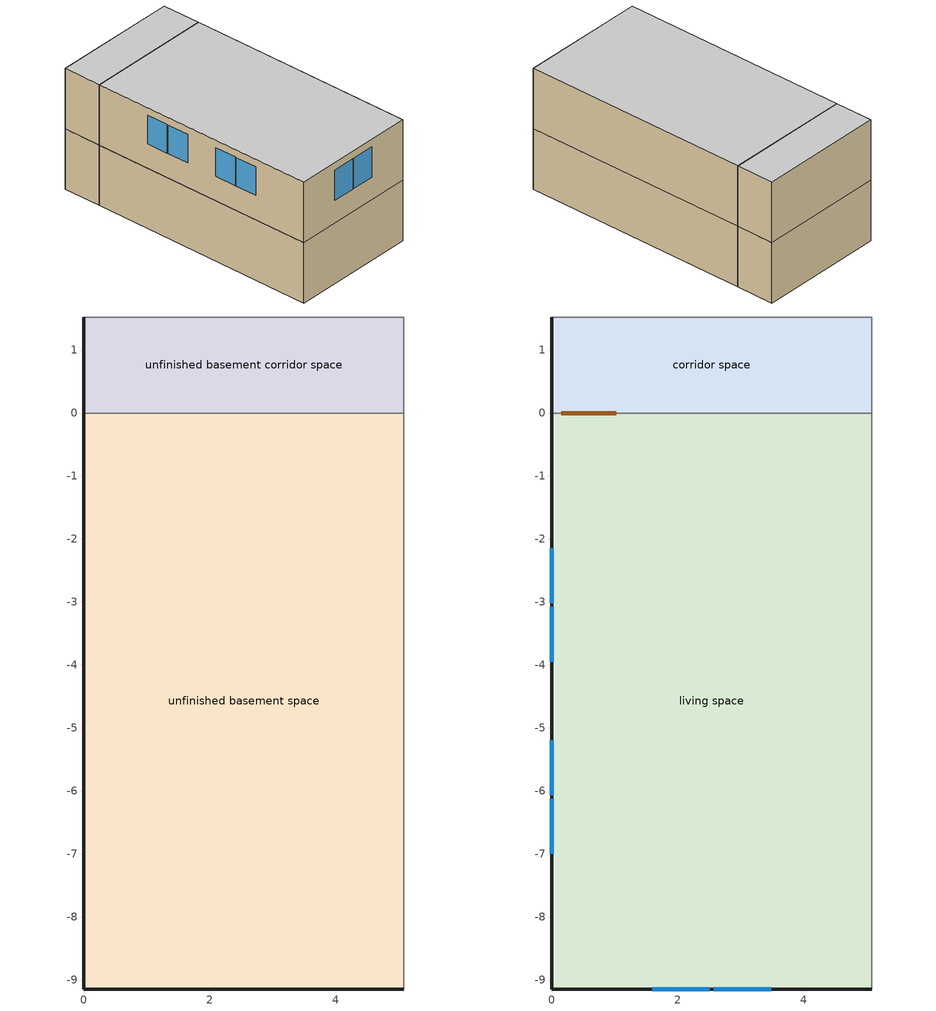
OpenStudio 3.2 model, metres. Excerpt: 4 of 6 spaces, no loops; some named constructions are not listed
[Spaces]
unfinished basement corridor space
 floor foundation (FloorFndGrndUnfinB): 0,0 0,1.52 5.08,1.52 5.08,0 z-2.44
 wall foundation (WallFndGrndUnfinB): 0,1.52 0,0 z-2.44:0
 wall adiabatic (WallFndGrndUnfinB): 5.08,0 5.08,1.52 0,1.52 z-2.44:0
 wall to unfinished basement space (WallIntUnfinUninsUnfin Reversed): 0,0 5.08,0 z-2.44:0
unfinished basement space
 floor foundation (FloorFndGrndUnfinB 1): 0,-9.14 0,0 5.08,0 5.08,-9.14 z-2.44
 wall foundation (WallFndGrndUnfinB 1): 0,0 0,-9.14 5.08,-9.14 z-2.44:0
 wall adiabatic (WallFndGrndUnfinB 1): 5.08,-9.14 5.08,0 z-2.44:0
living space
 floor to unfinished basement space (FloorUnfinBInsFin Reversed): 0,-9.14 0,0 5.08,0 5.08,-9.14 z0
 wall outside (WallExtInsFin): 0,0 0,-9.14 5.08,-9.14 z0:2.44
 wall adiabatic (WallIntFinUninsFin): 5.08,-9.14 5.08,0 0,0 z0:2.44
 window (WindowConstruction): 1.6,-9.14 2.51,-9.14 / 2.57,-9.14 3.48,-9.14 z0.91:2.13; 0,-2.15 0,-3.02 / 0,-3.08 0,-3.95 / 0,-5.2 0,-6.07 / 0,-6.13 0,-6.99 z0.98:2.13
 ceiling adiabatic (SurfaceTypeRoofAdiabatic): 5.08,-9.14 5.08,0 0,0 0,-9.14 z2.44
corridor space
 floor to unfinished basement corridor space (FloorUnfinUninsUnfin): 0,0 0,1.52 5.08,1.52 5.08,0 z0
 wall outside (WallExtUninsUnfin): 0,1.52 0,0 z0:2.44
 wall adiabatic (WallIntUnfinUninsUnfin): 0,0 5.08,0 5.08,1.52 0,1.52 z0:2.44
 door inside (UninsDoor): 0.15,0 1.02,0 z0:2.13
 ceiling adiabatic (SurfaceTypeRoofAdiabatic): 5.08,0 5.08,1.52 0,1.52 0,0 z2.44
[Material] Roughness=Rough
Name | Thickness {m} | Conductivity {W/m-K} | Density {kg/m3} | Specific Heat {J/kg-K} | Thermal Absorptance | Solar Absorptance | Visible Absorptance
Plywood 0.75 in. | 0.01905 | 0.115458 | 512.64 | 1214.23 | 0.82 | 0.3 | 0.3
Wood Floor | 0.015875 | 0.115458 | 544.68 | 1214.23
Floor Covering | 0.0127 | 0.0433444 | 54.468 | 1339.84 | 0.9 | 0.9
FloorIns | 0.23495 | 2.59817 | 67.691 | 1210.98 | 0.82 | 0.3 | 0.3
FloorFinStudAndAirFloor 1 | 0.1397 | 0.606274 | 67.691 | 1210.98 | 0.82 | 0.3 | 0.3
[Construction]
FloorUnfinBInsFin: FloorIns, Plywood 0.75 in., Wood Floor, Floor Covering
FloorUnfinUninsUnfin Reversed: Plywood 0.75 in., FloorFinStudAndAirFloor 1
[Schedule:Ruleset]
Name | Default Day Schedule | Summer Design Day Schedule | Winter Design Day Schedule
res nv_1 temp schedule | Schedule Day 16
res nv_1 avail schedule | Schedule Day 17
res mv_1 range exhaust schedule | Schedule Day 20 | res mv_1 range exhaust schedule summer design | res mv_1 range exhaust schedule winter design
res mv_1 bath exhaust schedule | Schedule Day 21 | res mv_1 bath exhaust schedule summer design | res mv_1 bath exhaust schedule winter design
[Schedule:Day]
Schedule Day 16; Schedule Day 17; Schedule Day 20; res mv_1 range exhaust schedule winter design; Schedule Day 21; res mv_1 bath exhaust schedule winter design: 24, 0, 0
res nv_1 temp schedule allday1; res nv_1 temp schedule allday2; res nv_1 temp schedule allday3; res nv_1 temp schedule allday4; res nv_1 temp schedule allday11; res nv_1 temp schedule allday12: 24, 0, 23.8889
res nv_1 temp schedule allday5; res nv_1 temp schedule allday6; res nv_1 temp schedule allday7; res nv_1 temp schedule allday8; res nv_1 temp schedule allday9; res nv_1 temp schedule allday10: 24, 0, 22.2222
res nv_1 availability schedule allday1 on; res nv_1 availability schedule allday1 on 1; res nv_1 availability schedule allday1 on 2; res nv_1 availability schedule allday1 on 3; res nv_1 availability schedule allday1 on 4; res nv_1 availability schedule allday1 on 5; res nv_1 availability schedule allday1 on 6; res nv_1 availability schedule allday1 on 7; res nv_1 availability schedule allday1 on 8; res nv_1 availability schedule allday1 on 9; res nv_1 availability schedule allday1 on 10; res nv_1 availability schedule allday1 on 11: 1, 0, 1, 2, 0, 1, 3, 0, 1, 4, 0, 1, 5, 0, 1, 6, 0, 1, 7, 0, 1, 8, 0, 1, 9, 0, 1, 10, 0, 1, 11, 0, 1, 12, 0, 1, 13, 0, 1, 14, 0, 1, 15, 0, 1, 16, 0, 1, 17, 0, 1, 18, 0, 1, 19, 0, 1, 20, 0, 1, 21, 0, 1, 22, 0, 1, 23, 0, 1, 24, 0, 1
res mv_1 range exhaust schedule allday1; res mv_1 range exhaust schedule allday2; res mv_1 range exhaust schedule allday3; res mv_1 range exhaust schedule allday4; res mv_1 range exhaust schedule allday5; res mv_1 range exhaust schedule allday6; res mv_1 range exhaust schedule allday7; res mv_1 range exhaust schedule allday8; res mv_1 range exhaust schedule allday9; res mv_1 range exhaust schedule allday10; res mv_1 range exhaust schedule allday11; res mv_1 range exhaust schedule allday12: 15, 0, 0, 16, 0, 1, 24, 0, 0
res mv_1 range exhaust schedule summer design; res mv_1 bath exhaust schedule summer design: 24, 0, 1
res mv_1 bath exhaust schedule allday1; res mv_1 bath exhaust schedule allday2; res mv_1 bath exhaust schedule allday3; res mv_1 bath exhaust schedule allday4; res mv_1 bath exhaust schedule allday5; res mv_1 bath exhaust schedule allday6; res mv_1 bath exhaust schedule allday7; res mv_1 bath exhaust schedule allday8; res mv_1 bath exhaust schedule allday9; res mv_1 bath exhaust schedule allday10; res mv_1 bath exhaust schedule allday11; res mv_1 bath exhaust schedule allday12: 4, 0, 0, 5, 0, 1, 24, 0, 0
[Schedule:Rule] Apply Monday=Yes; Apply Wednesday=Yes; Apply Friday=Yes; Date Specification Type=DateRange; Start Day=1
Name | Schedule Ruleset | Rule Order | Day Schedule | Apply Sunday | Apply Tuesday | Apply Thursday | Apply Saturday | Start Month | End Month | End Day
res nv_1 temp schedule allday rule1 | res nv_1 temp schedule | 11 | res nv_1 temp schedule allday1 | Yes | Yes | Yes | Yes | 1 | 1 | 31
res nv_1 temp schedule allday rule2 | res nv_1 temp schedule | 10 | res nv_1 temp schedule allday2 | Yes | Yes | Yes | Yes | 2 | 2 | 28
res nv_1 temp schedule allday rule3 | res nv_1 temp schedule | 9 | res nv_1 temp schedule allday3 | Yes | Yes | Yes | Yes | 3 | 3 | 31
res nv_1 temp schedule allday rule4 | res nv_1 temp schedule | 8 | res nv_1 temp schedule allday4 | Yes | Yes | Yes | Yes | 4 | 4 | 30
res nv_1 temp schedule allday rule5 | res nv_1 temp schedule | 7 | res nv_1 temp schedule allday5 | Yes | Yes | Yes | Yes | 5 | 5 | 31
res nv_1 temp schedule allday rule6 | res nv_1 temp schedule | 6 | res nv_1 temp schedule allday6 | Yes | Yes | Yes | Yes | 6 | 6 | 30
res nv_1 temp schedule allday rule7 | res nv_1 temp schedule | 5 | res nv_1 temp schedule allday7 | Yes | Yes | Yes | Yes | 7 | 7 | 31
res nv_1 temp schedule allday rule8 | res nv_1 temp schedule | 4 | res nv_1 temp schedule allday8 | Yes | Yes | Yes | Yes | 8 | 8 | 31
res nv_1 temp schedule allday rule9 | res nv_1 temp schedule | 3 | res nv_1 temp schedule allday9 | Yes | Yes | Yes | Yes | 9 | 9 | 30
res nv_1 temp schedule allday rule10 | res nv_1 temp schedule | 2 | res nv_1 temp schedule allday10 | Yes | Yes | Yes | Yes | 10 | 10 | 31
res nv_1 temp schedule allday rule11 | res nv_1 temp schedule | 1 | res nv_1 temp schedule allday11 | Yes | Yes | Yes | Yes | 11 | 11 | 30
res nv_1 temp schedule allday rule12 | res nv_1 temp schedule | 0 | res nv_1 temp schedule allday12 | Yes | Yes | Yes | Yes | 12 | 12 | 31
res nv_1 availability schedule allday ruleset1 on | res nv_1 avail schedule | 11 | res nv_1 availability schedule allday1 on |  |  |  |  | 1 | 1 | 31
res nv_1 availability schedule allday ruleset2 on | res nv_1 avail schedule | 10 | res nv_1 availability schedule allday1 on 1 |  |  |  |  | 2 | 2 | 28
res nv_1 availability schedule allday ruleset3 on | res nv_1 avail schedule | 9 | res nv_1 availability schedule allday1 on 2 |  |  |  |  | 3 | 3 | 31
res nv_1 availability schedule allday ruleset4 on | res nv_1 avail schedule | 8 | res nv_1 availability schedule allday1 on 3 |  |  |  |  | 4 | 4 | 30
res nv_1 availability schedule allday ruleset5 on | res nv_1 avail schedule | 7 | res nv_1 availability schedule allday1 on 4 |  |  |  |  | 5 | 5 | 31
res nv_1 availability schedule allday ruleset6 on | res nv_1 avail schedule | 6 | res nv_1 availability schedule allday1 on 5 |  |  |  |  | 6 | 6 | 30
res nv_1 availability schedule allday ruleset7 on | res nv_1 avail schedule | 5 | res nv_1 availability schedule allday1 on 6 |  |  |  |  | 7 | 7 | 31
res nv_1 availability schedule allday ruleset8 on | res nv_1 avail schedule | 4 | res nv_1 availability schedule allday1 on 7 |  |  |  |  | 8 | 8 | 31
res nv_1 availability schedule allday ruleset9 on | res nv_1 avail schedule | 3 | res nv_1 availability schedule allday1 on 8 |  |  |  |  | 9 | 9 | 30
res nv_1 availability schedule allday ruleset10 on | res nv_1 avail schedule | 2 | res nv_1 availability schedule allday1 on 9 |  |  |  |  | 10 | 10 | 31
res nv_1 availability schedule allday ruleset11 on | res nv_1 avail schedule | 1 | res nv_1 availability schedule allday1 on 10 |  |  |  |  | 11 | 11 | 30
res nv_1 availability schedule allday ruleset12 on | res nv_1 avail schedule | 0 | res nv_1 availability schedule allday1 on 11 |  |  |  |  | 12 | 12 | 31
res mv_1 range exhaust schedule allday rule1 | res mv_1 range exhaust schedule | 11 | res mv_1 range exhaust schedule allday1 | Yes | Yes | Yes | Yes | 1 | 1 | 31
res mv_1 range exhaust schedule allday rule2 | res mv_1 range exhaust schedule | 10 | res mv_1 range exhaust schedule allday2 | Yes | Yes | Yes | Yes | 2 | 2 | 28
res mv_1 range exhaust schedule allday rule3 | res mv_1 range exhaust schedule | 9 | res mv_1 range exhaust schedule allday3 | Yes | Yes | Yes | Yes | 3 | 3 | 31
res mv_1 range exhaust schedule allday rule4 | res mv_1 range exhaust schedule | 8 | res mv_1 range exhaust schedule allday4 | Yes | Yes | Yes | Yes | 4 | 4 | 30
res mv_1 range exhaust schedule allday rule5 | res mv_1 range exhaust schedule | 7 | res mv_1 range exhaust schedule allday5 | Yes | Yes | Yes | Yes | 5 | 5 | 31
res mv_1 range exhaust schedule allday rule6 | res mv_1 range exhaust schedule | 6 | res mv_1 range exhaust schedule allday6 | Yes | Yes | Yes | Yes | 6 | 6 | 30
res mv_1 range exhaust schedule allday rule7 | res mv_1 range exhaust schedule | 5 | res mv_1 range exhaust schedule allday7 | Yes | Yes | Yes | Yes | 7 | 7 | 31
res mv_1 range exhaust schedule allday rule8 | res mv_1 range exhaust schedule | 4 | res mv_1 range exhaust schedule allday8 | Yes | Yes | Yes | Yes | 8 | 8 | 31
res mv_1 range exhaust schedule allday rule9 | res mv_1 range exhaust schedule | 3 | res mv_1 range exhaust schedule allday9 | Yes | Yes | Yes | Yes | 9 | 9 | 30
res mv_1 range exhaust schedule allday rule10 | res mv_1 range exhaust schedule | 2 | res mv_1 range exhaust schedule allday10 | Yes | Yes | Yes | Yes | 10 | 10 | 31
res mv_1 range exhaust schedule allday rule11 | res mv_1 range exhaust schedule | 1 | res mv_1 range exhaust schedule allday11 | Yes | Yes | Yes | Yes | 11 | 11 | 30
res mv_1 range exhaust schedule allday rule12 | res mv_1 range exhaust schedule | 0 | res mv_1 range exhaust schedule allday12 | Yes | Yes | Yes | Yes | 12 | 12 | 31
res mv_1 bath exhaust schedule allday rule1 | res mv_1 bath exhaust schedule | 11 | res mv_1 bath exhaust schedule allday1 | Yes | Yes | Yes | Yes | 1 | 1 | 31
res mv_1 bath exhaust schedule allday rule2 | res mv_1 bath exhaust schedule | 10 | res mv_1 bath exhaust schedule allday2 | Yes | Yes | Yes | Yes | 2 | 2 | 28
res mv_1 bath exhaust schedule allday rule3 | res mv_1 bath exhaust schedule | 9 | res mv_1 bath exhaust schedule allday3 | Yes | Yes | Yes | Yes | 3 | 3 | 31
res mv_1 bath exhaust schedule allday rule4 | res mv_1 bath exhaust schedule | 8 | res mv_1 bath exhaust schedule allday4 | Yes | Yes | Yes | Yes | 4 | 4 | 30
res mv_1 bath exhaust schedule allday rule5 | res mv_1 bath exhaust schedule | 7 | res mv_1 bath exhaust schedule allday5 | Yes | Yes | Yes | Yes | 5 | 5 | 31
res mv_1 bath exhaust schedule allday rule6 | res mv_1 bath exhaust schedule | 6 | res mv_1 bath exhaust schedule allday6 | Yes | Yes | Yes | Yes | 6 | 6 | 30
res mv_1 bath exhaust schedule allday rule7 | res mv_1 bath exhaust schedule | 5 | res mv_1 bath exhaust schedule allday7 | Yes | Yes | Yes | Yes | 7 | 7 | 31
res mv_1 bath exhaust schedule allday rule8 | res mv_1 bath exhaust schedule | 4 | res mv_1 bath exhaust schedule allday8 | Yes | Yes | Yes | Yes | 8 | 8 | 31
res mv_1 bath exhaust schedule allday rule9 | res mv_1 bath exhaust schedule | 3 | res mv_1 bath exhaust schedule allday9 | Yes | Yes | Yes | Yes | 9 | 9 | 30
res mv_1 bath exhaust schedule allday rule10 | res mv_1 bath exhaust schedule | 2 | res mv_1 bath exhaust schedule allday10 | Yes | Yes | Yes | Yes | 10 | 10 | 31
res mv_1 bath exhaust schedule allday rule11 | res mv_1 bath exhaust schedule | 1 | res mv_1 bath exhaust schedule allday11 | Yes | Yes | Yes | Yes | 11 | 11 | 30
res mv_1 bath exhaust schedule allday rule12 | res mv_1 bath exhaust schedule | 0 | res mv_1 bath exhaust schedule allday12 | Yes | Yes | Yes | Yes | 12 | 12 | 31
